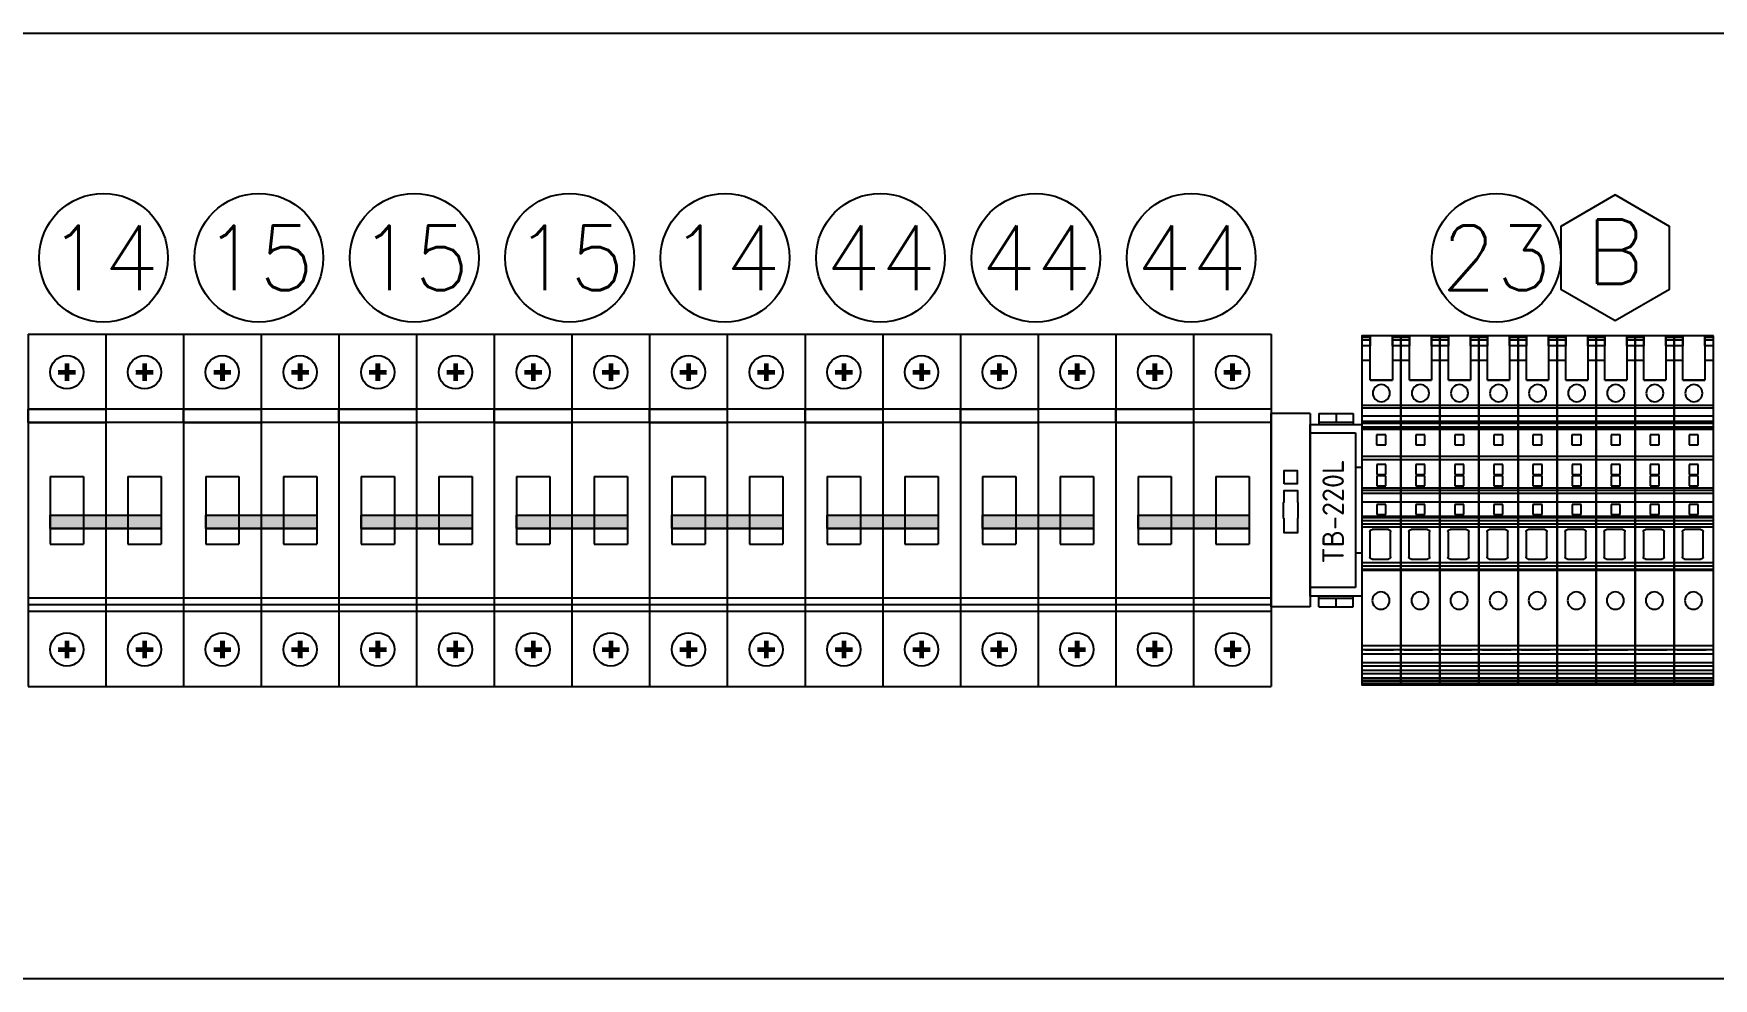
# Model space of a CAD drawing. Header units: inches. Extents: x 564911 to 603980, y 458630 to 507164.
# Drawn here: x 590750.3 to 591141.5, y 499720.9 to 499940.9 of the extents above; entities that cross this region are included whole.
import ezdxf
from ezdxf.enums import TextEntityAlignment as Align

# ---------------------------------------------------------------- set-up
doc = ezdxf.new("R2010")
doc.units = ezdxf.units.IN
doc.header["$MEASUREMENT"] = 0
for name, color, linetype in [('ANN-SMTEXT', 2, 'Continuous'), ('ASHADE', 7, 'Continuous'), ('box', 2, 'Continuous'), ('EQ', 4, 'Continuous'), ('TER', 4, 'Continuous')]:
    doc.layers.add(name, color=color, linetype=linetype)
doc.styles.add('ISO3098B', font='ISO3098B.shx')
doc.styles.add('S', font='SIMPLEX.SHX')

# ---------------------------------------------------------------- blocks, each defined once
blk = doc.blocks.new('STOPER')
at = {"color": 0}
for points in [[(22179.34, -20542.87), (22175.95, -20542.87), (22175.95, -20539.79), (22179.34, -20539.79)], [(22179.34, -20539.79), (22179.34, -20539.65), (22183.04, -20539.65), (22183.04, -20539.79)], [(22183.04, -20539.79), (22185.81, -20539.79), (22185.81, -20542.87), (22183.04, -20542.87)], [(22183.04, -20542.87), (22183.04, -20543.01), (22179.34, -20543.01), (22179.34, -20542.87)]]:
    blk.add_lwpolyline(points, dxfattribs=at)
blk.add_lwpolyline([(22187.35, -20539.78), (22190.43, -20539.78), (22190.43, -20542.86), (22187.35, -20542.86)], close=True, dxfattribs=at)
at = {"layer": 'TER', "color": 0}
for p, q in [((22158.68, -20545.88), (22158.68, -20536.78)), ((22158.68, -20536.78), (22203.7, -20536.78)), ((22203.7, -20545.88), (22203.7, -20536.78)), ((22203.7, -20545.88), (22158.68, -20545.88))]:
    blk.add_line(p, q, dxfattribs=at)
blk = doc.blocks.new('S252C10')
for points in [[(21752.31, -6394.65), (21750.61, -6394.65), (21750.61, -6392.95, 0.078836), (21749.97, -6392.95), (21749.97, -6394.65), (21748.28, -6394.65, 0.078836), (21748.28, -6395.29), (21749.97, -6395.29), (21749.97, -6396.98, 0.078836), (21750.61, -6396.98), (21750.61, -6395.29), (21752.31, -6395.29, 0.078836)], [(21770.41, -6394.65), (21768.71, -6394.65), (21768.71, -6392.95, 0.078836), (21768.07, -6392.95), (21768.07, -6394.65), (21766.37, -6394.65, 0.078836), (21766.37, -6395.29), (21768.07, -6395.29), (21768.07, -6396.98, 0.078836), (21768.71, -6396.98), (21768.71, -6395.29), (21770.41, -6395.29, 0.078836)], [(21752.31, -6459.19), (21750.61, -6459.19), (21750.61, -6457.5, 0.078836), (21749.97, -6457.5), (21749.97, -6459.19), (21748.28, -6459.19, 0.078836), (21748.28, -6459.83), (21749.97, -6459.83), (21749.97, -6461.53, 0.078836), (21750.61, -6461.53), (21750.61, -6459.83), (21752.31, -6459.83, 0.078836)], [(21770.41, -6459.19), (21768.71, -6459.19), (21768.71, -6457.5, 0.078836), (21768.07, -6457.5), (21768.07, -6459.19), (21766.37, -6459.19, 0.078836), (21766.37, -6459.83), (21768.07, -6459.83), (21768.07, -6461.53, 0.078836), (21768.71, -6461.53), (21768.71, -6459.83), (21770.41, -6459.83, 0.078836)]]:
    blk.add_hatch(color=4).paths.add_polyline_path(points)
h = blk.add_hatch(color=4)
h.paths.add_polyline_path([(21754.17, -6428.24), (21746.42, -6428.24), (21746.42, -6431.34), (21754.17, -6431.34)])
h.paths.add_polyline_path([(21759.34, -6431.34), (21759.34, -6428.24), (21754.17, -6428.24), (21754.17, -6431.34)])
h.paths.add_polyline_path([(21759.34, -6431.34), (21764.51, -6431.34), (21764.51, -6428.24), (21759.34, -6428.24)])
h.paths.add_polyline_path([(21772.27, -6431.34), (21772.27, -6428.24), (21764.51, -6428.24), (21764.51, -6431.34)])
at = {"color": 4}
for p, q in [((21741.24, -6386.12, -2.03), (21741.24, -6468.12, -2.03)), ((21741.24, -6386.12, -2.03), (21759.34, -6386.12, -2.03)), ((21759.34, -6386.12, -2.03), (21759.34, -6468.12, -2.03)), ((21759.34, -6386.12, -2.03), (21777.44, -6386.12, -2.03)), ((21759.34, -6386.12, -2.03), (21759.34, -6468.12, -2.03)), ((21777.44, -6386.12, -2.03), (21777.44, -6468.12, -2.03)), ((21749.97, -6392.95, -2.03), (21749.97, -6394.65, -2.03)), ((21750.61, -6392.95, -2.03), (21750.61, -6394.65, -2.03)), ((21768.07, -6392.95, -2.03), (21768.07, -6394.65, -2.03)), ((21768.71, -6392.95, -2.03), (21768.71, -6394.65, -2.03)), ((21748.28, -6394.65, -2.03), (21749.97, -6394.65, -2.03)), ((21748.28, -6395.29, -2.03), (21749.97, -6395.29, -2.03)), ((21749.97, -6395.29, -2.03), (21749.97, -6396.98, -2.03)), ((21750.61, -6394.65, -2.03), (21752.31, -6394.65, -2.03)), ((21750.61, -6395.29, -2.03), (21752.31, -6395.29, -2.03)), ((21750.61, -6395.29, -2.03), (21750.61, -6396.98, -2.03)), ((21766.37, -6394.65, -2.03), (21768.07, -6394.65, -2.03)), ((21766.37, -6395.29, -2.03), (21768.07, -6395.29, -2.03)), ((21768.07, -6395.29, -2.03), (21768.07, -6396.98, -2.03)), ((21768.71, -6394.65, -2.03), (21770.41, -6394.65, -2.03)), ((21768.71, -6395.29, -2.03), (21768.71, -6396.98, -2.03)), ((21768.71, -6395.29, -2.03), (21770.41, -6395.29, -2.03)), ((21741.24, -6403.57, -2.03), (21759.34, -6403.57, -2.03)), ((21741.24, -6403.57, -2.03), (21759.34, -6403.57, -2.03)), ((21741.24, -6406.68, -2.03), (21759.34, -6406.68, -2.03)), ((21741.24, -6406.68, -2.03), (21759.34, -6406.68, -2.03)), ((21741.24, -6414.68, -2.03), (21741.24, -6439.57, -2.03)), ((21746.42, -6419.22, -2.03), (21746.42, -6435.02, -2.03)), ((21764.51, -6419.22, -2.03), (21764.51, -6435.02, -2.03)), ((21746.42, -6428.24, -2.03), (21772.27, -6428.24, -2.03)), ((21746.42, -6431.34, -2.03), (21772.27, -6431.34, -2.03)), ((21748.28, -6459.19, -2.03), (21749.97, -6459.19, -2.03)), ((21748.28, -6459.83, -2.03), (21749.97, -6459.83, -2.03)), ((21749.97, -6457.5, -2.03), (21749.97, -6459.19, -2.03)), ((21749.97, -6459.83, -2.03), (21749.97, -6461.53, -2.03)), ((21750.61, -6457.5, -2.03), (21750.61, -6459.19, -2.03)), ((21750.61, -6459.19, -2.03), (21752.31, -6459.19, -2.03)), ((21750.61, -6459.83, -2.03), (21750.61, -6461.53, -2.03)), ((21750.61, -6459.83, -2.03), (21752.31, -6459.83, -2.03)), ((21766.37, -6459.19, -2.03), (21768.07, -6459.19, -2.03)), ((21766.37, -6459.83, -2.03), (21768.07, -6459.83, -2.03)), ((21768.07, -6457.5, -2.03), (21768.07, -6459.19, -2.03)), ((21768.07, -6459.83, -2.03), (21768.07, -6461.53, -2.03)), ((21768.71, -6457.5, -2.03), (21768.71, -6459.19, -2.03)), ((21768.71, -6459.19, -2.03), (21770.41, -6459.19, -2.03)), ((21768.71, -6459.83, -2.03), (21770.41, -6459.83, -2.03)), ((21768.71, -6459.83, -2.03), (21768.71, -6461.53, -2.03)), ((21741.24, -6468.12, -2.03), (21759.34, -6468.12, -2.03)), ((21759.34, -6468.12, -2.03), (21777.44, -6468.12, -2.03))]:
    blk.add_line(p, q, dxfattribs=at)
at = {"color": 4, "elevation": -2.03}
blk.add_lwpolyline([(21741.24, -6403.57), (21759.34, -6403.57), (21759.34, -6406.68), (21741.24, -6406.68), (21741.24, -6403.57)], dxfattribs=at)
blk.add_lwpolyline([(21746.42, -6428.24), (21772.27, -6428.24), (21772.27, -6431.34), (21746.42, -6431.34)], close=True, dxfattribs=at)
at = {"layer": 'EQ', "color": 4}
for p, q in [((21777.44, -6403.57, -2.03), (21741.24, -6403.57, -2.03)), ((21777.44, -6406.68, -2.03), (21741.24, -6406.68, -2.03)), ((21746.42, -6419.22, -2.03), (21754.17, -6419.22, -2.03)), ((21754.17, -6419.22, -2.03), (21754.17, -6435.02, -2.03)), ((21764.51, -6419.22, -2.03), (21772.27, -6419.22, -2.03)), ((21772.27, -6419.22, -2.03), (21772.27, -6435.02, -2.03)), ((21746.42, -6435.02, -2.03), (21754.17, -6435.02, -2.03)), ((21764.51, -6435.02, -2.03), (21772.27, -6435.02, -2.03)), ((21752.04, -6447.57, -2.03), (21741.24, -6447.57, -2.03)), ((21759.34, -6447.57, -2.03), (21752.04, -6447.57, -2.03)), ((21770.14, -6447.57, -2.03), (21759.34, -6447.57, -2.03)), ((21777.44, -6447.57, -2.03), (21770.14, -6447.57, -2.03)), ((21752.04, -6449.12, -2.03), (21741.24, -6449.12, -2.03)), ((21759.34, -6450.67, -2.03), (21741.24, -6450.67, -2.03)), ((21759.34, -6449.12, -2.03), (21752.04, -6449.12, -2.03)), ((21770.14, -6449.12, -2.03), (21759.34, -6449.12, -2.03)), ((21777.44, -6450.67, -2.03), (21759.34, -6450.67, -2.03)), ((21777.44, -6449.12, -2.03), (21770.14, -6449.12, -2.03))]:
    blk.add_line(p, q, dxfattribs=at)
for centre in [(21750.29, -6394.97, -2.03), (21768.39, -6394.97, -2.03), (21750.29, -6459.51, -2.03), (21768.39, -6459.51, -2.03)]:
    blk.add_circle(centre, 3.88, dxfattribs=at)
blk = doc.blocks.new('AB1492-H6')
at = {"color": 1}
for p, q in [((5180.59, 1361.89, -4.46), (5178.6, 1361.89, -4.46)), ((5187.7, 1361.89, -4.46), (5185.72, 1361.89, -4.46)), ((5180.59, 1361.24, -4.32), (5178.6, 1361.24, -4.32)), ((5180.59, 1361.24, -4.32), (5178.6, 1361.24, -4.32)), ((5187.7, 1361.24, -4.32), (5185.72, 1361.24, -4.32)), ((5180.59, 1356.51, -2.67), (5178.6, 1356.51, -2.67)), ((5180.59, 1356.51, -2.67), (5178.6, 1356.51, -2.67)), ((5180.59, 1351.95, -2.67), (5180.59, 1356.51, -2.67)), ((5187.7, 1356.51, -2.67), (5185.72, 1356.51, -2.67)), ((5185.72, 1356.51, -2.67), (5185.72, 1351.95, -2.67)), ((5185.72, 1351.95, -2.67), (5180.59, 1351.95, -2.67)), ((5187.7, 1346.09, -1.91), (5178.6, 1346.09, -1.91)), ((5187.7, 1345.46, -2.67), (5178.6, 1345.46, -2.67)), ((5187.7, 1343.61, -50.08), (5178.6, 1343.61, -50.08)), ((5187.7, 1342.34, -49.65), (5178.6, 1342.34, -49.65)), ((5187.7, 1341.83, -38.22), (5178.6, 1341.83, -38.22)), ((5187.7, 1340.81, -47.8), (5178.6, 1340.81, -47.8)), ((5187.7, 1340.5, -37.87), (5178.6, 1340.5, -37.87)), ((5187.7, 1333.42, -41.64), (5178.6, 1333.42, -41.64)), ((5187.7, 1326.23, -41.64), (5178.6, 1326.23, -41.64)), ((5187.7, 1325.58, -42.01), (5178.6, 1325.58, -42.01)), ((5187.7, 1318.41, -47.38), (5178.6, 1318.41, -47.38)), ((5187.7, 1307.89, -48.14), (5178.6, 1307.89, -48.14)), ((5187.7, 1290.09, -36.59), (5178.6, 1290.09, -36.59)), ((5187.7, 1289.2, -34.43), (5178.6, 1289.2, -34.43)), ((5187.7, 1285.36, -3.86), (5178.6, 1285.36, -3.86)), ((5187.7, 1283.58, -2.37), (5178.6, 1283.58, -2.37)), ((5187.7, 1282.59, -1.53), (5178.6, 1282.59, -1.53)), ((5187.7, 1282.06, 0.86), (5178.6, 1282.06, 0.86)), ((5187.7, 1281.81, -0.87), (5178.6, 1281.81, -0.87)), ((5187.7, 1281.08, 0.43), (5178.6, 1281.08, 0.43))]:
    blk.add_line(p, q, dxfattribs=at)
at = {"color": 1, "extrusion": (1.45159e-16, 0.642788, -0.766044)}
for p, q in [((5180.59, 1362.31, -5.55), (5180.59, 1359.96, -7.53)), ((5185.72, 1359.96, -7.53), (5185.72, 1362.31, -5.55)), ((5180.59, 1359.96, -7.53), (5178.6, 1359.96, -7.53)), ((5187.7, 1359.96, -7.53), (5185.72, 1359.96, -7.53))]:
    blk.add_line(p, q, dxfattribs=at)
at = {"color": 1, "extrusion": (3.44507e-16, 1, 0)}
for p, q in [((5180.59, 1351.95, -7.77), (5185.72, 1351.95, -7.77)), ((5180.59, 1351.95, -2.67), (5180.59, 1351.95, -7.77)), ((5185.72, 1351.95, -2.67), (5180.59, 1351.95, -2.67)), ((5185.72, 1351.95, -2.67), (5185.72, 1351.95, -7.77)), ((5187.7, 1319.93, -47.02), (5178.6, 1319.93, -47.02)), ((5187.7, 1309.42, -42.99), (5178.6, 1309.42, -42.99))]:
    blk.add_line(p, q, dxfattribs=at)
at = {"color": 1, "extrusion": (-3.1402e-16, -0.707107, -0.707107)}
for p, q in [((5187.7, 1342.34, -49.65), (5178.6, 1342.34, -49.65)), ((5187.7, 1341.03, -48.34), (5178.6, 1341.03, -48.34))]:
    blk.add_line(p, q, dxfattribs=at)
at = {"color": 1, "extrusion": (-1.22461e-16, -1.21949e-32, -1)}
for p, q in [((5184.17, 1339.2, -2.67), (5182.06, 1339.2, -2.67)), ((5182.06, 1339.2, -2.67), (5182.06, 1336.88, -2.67)), ((5184.17, 1336.88, -2.67), (5184.17, 1339.2, -2.67)), ((5182.06, 1336.88, -2.67), (5184.17, 1336.88, -2.67)), ((5184.18, 1332.29, -2.67), (5182.07, 1332.29, -2.67)), ((5182.07, 1332.29, -2.67), (5182.07, 1329.97, -2.67)), ((5184.18, 1329.97, -2.67), (5184.18, 1332.29, -2.67)), ((5182.07, 1329.97, -2.67), (5184.18, 1329.97, -2.67)), ((5184.18, 1329.7, -2.67), (5182.07, 1329.7, -2.67)), ((5182.07, 1329.7, -2.67), (5182.07, 1327.38, -2.67)), ((5182.07, 1327.38, -2.67), (5184.18, 1327.38, -2.67)), ((5184.18, 1327.38, -2.67), (5184.18, 1329.7, -2.67)), ((5184.18, 1323.01, -2.67), (5182.07, 1323.01, -2.67)), ((5182.07, 1323.01, -2.67), (5182.07, 1320.69, -2.67)), ((5184.18, 1320.69, -2.67), (5184.18, 1323.01, -2.67)), ((5182.07, 1320.69, -2.67), (5184.18, 1320.69, -2.67)), ((5180.49, 1316.64, -2.67), (5180.49, 1316.64, -2.67)), ((5180.49, 1316.64, -2.67), (5180.49, 1310.8, -2.67)), ((5184.8, 1317.15, -2.67), (5180.99, 1317.15, -2.67)), ((5180.99, 1317.15, -2.67), (5180.99, 1317.15, -2.67)), ((5184.8, 1317.15, -2.67), (5184.8, 1317.15, -2.67)), ((5185.31, 1310.8, -2.67), (5185.31, 1316.64, -2.67)), ((5180.49, 1310.8, -2.67), (5180.49, 1310.8, -2.67)), ((5185.31, 1310.8, -2.67), (5185.31, 1310.8, -2.67)), ((5180.99, 1310.29, -2.67), (5180.99, 1310.29, -2.67)), ((5180.99, 1310.29, -2.67), (5184.8, 1310.29, -2.67)), ((5184.8, 1310.29, -2.67), (5184.8, 1310.29, -2.67))]:
    blk.add_line(p, q, dxfattribs=at)
at = {"color": 1, "extrusion": (-3.44507e-16, -1, 0)}
for p, q in [((5187.7, 1334.18, -42.4), (5178.6, 1334.18, -42.4)), ((5187.7, 1326.82, -46.92), (5178.6, 1326.82, -46.92))]:
    blk.add_line(p, q, dxfattribs=at)
at = {"color": 1, "extrusion": (2.44011e-16, 0.857167, -0.515038)}
blk.add_line((5187.7, 1323.58, -45.33), (5178.6, 1323.58, -45.33), dxfattribs=at)
at = {"color": 1, "extrusion": (-9.9584e-17, 3.43074e-32, -1)}
for p, q in [((5187.7, 1320.19, -48.14), (5178.6, 1320.19, -48.14)), ((5187.7, 1319.17, -48.14), (5178.6, 1319.17, -48.14)), ((5187.7, 1307.64, -45.19), (5178.6, 1307.64, -45.19))]:
    blk.add_line(p, q, dxfattribs=at)
at = {"color": 1, "extrusion": (-3.51876e-16, -0.996195, -0.087156)}
blk.add_line((5187.7, 1317.7, -38.17), (5178.6, 1317.7, -38.17), dxfattribs=at)
at = {"color": 1, "extrusion": (1.85356e-16, 0.258819, 0.965926)}
blk.add_line((5187.7, 1308.65, -46.99), (5178.6, 1308.65, -46.99), dxfattribs=at)
at = {"color": 1, "extrusion": (2.58496e-16, 0.5, 0.866025)}
blk.add_line((5187.7, 1288.18, -2.67), (5178.6, 1288.18, -2.67), dxfattribs=at)
at = {"color": 1, "extrusion": (-5.66552e-16, -1, 2.21121e-32)}
for p, q in [((5179.29, 1289.2, -24.08), (5180.87, 1289.2, -26.57)), ((5179.29, 1289.2, -32.55), (5180.87, 1289.2, -30.06)), ((5179.97, 1289.2, -33.28), (5181.54, 1289.2, -30.79)), ((5179.97, 1289.2, -23.35), (5181.54, 1289.2, -25.84)), ((5185.23, 1289.2, -33.28), (5180.05, 1289.2, -33.28)), ((5180.05, 1289.2, -23.35), (5185.23, 1289.2, -23.35)), ((5180.87, 1289.2, -30.28), (5180.87, 1289.2, -26.35)), ((5181.37, 1289.2, -30.79), (5183.91, 1289.2, -30.79)), ((5181.37, 1289.2, -25.84), (5183.91, 1289.2, -25.84)), ((5185.32, 1289.2, -33.28), (5183.75, 1289.2, -30.79)), ((5185.32, 1289.2, -23.35), (5183.75, 1289.2, -25.84)), ((5186, 1289.2, -24.08), (5184.42, 1289.2, -26.57)), ((5184.42, 1289.2, -30.28), (5184.42, 1289.2, -26.35)), ((5186, 1289.2, -32.55), (5184.42, 1289.2, -30.06)), ((5186, 1289.2, -24.11), (5186, 1289.2, -32.52))]:
    blk.add_line(p, q, dxfattribs=at)
at = {"color": 1, "extrusion": (-2.9821e-16, -0.644624, -0.7645)}
for p, q in [((5187.7, 1286.14, -4.52), (5178.6, 1286.14, -4.52)), ((5187.7, 1284.36, -3.02), (5178.6, 1284.36, -3.02)), ((5187.7, 1281.22, -0.38), (5178.6, 1281.22, -0.38))]:
    blk.add_line(p, q, dxfattribs=at)
at = {"color": 1, "extrusion": (-2.4856e-16, -0.866025, 0.5)}
blk.add_line((5187.7, 1281.2, 0.63), (5178.6, 1281.2, 0.63), dxfattribs=at)
at = {"color": 1, "extrusion": (-1.22461e-16, -1.21949e-32, -1)}
for centre in [(-5183.15, 1348.93, 5.95), (-5183.06, 1300.64, 2.67)]:
    blk.add_circle(centre, 2.01, dxfattribs=at)
at = {"color": 1, "extrusion": (1, -3.44507e-16, -9.9584e-17)}
for centre, radius, start, end in [((1361.71, -3.72, 5180.59), 0.762, 231.6413, 283.2805), ((1356.51, -10.29, 5185.72), 7.62, 51.6413, 90)]:
    blk.add_arc(centre, radius, start, end, dxfattribs=at)
at = {"color": 1, "extrusion": (-1, 3.44507e-16, 9.9584e-17)}
for centre, radius, start, end in [((-1361.71, -3.72, -5185.72), 0.762, 256.7195, 308.3587), ((-1356.51, -10.29, -5180.59), 7.62, 90, 128.3587)]:
    blk.add_arc(centre, radius, start, end, dxfattribs=at)
at = {"color": 1, "extrusion": (-1.22461e-16, -1.21949e-32, -1)}
for centre, start, end in [((-5180.99, 1316.64, 2.67), 0, 90), ((-5184.8, 1316.64, 2.67), 90, 180), ((-5180.99, 1310.8, 2.67), 270, 0), ((-5184.8, 1310.8, 2.67), 180, 270)]:
    blk.add_arc(centre, 0.508, start, end, dxfattribs=at)
at = {"color": 1, "extrusion": (-5.66552e-16, -1, 2.21121e-32)}
for centre, radius, start, end in [((5180.05, -32.52, -1289.2), 0.762, 180, 270), ((5180.05, -24.11, -1289.2), 0.762, 90, 180), ((5181.37, -30.28, -1289.2), 0.508, 180, 270), ((5181.37, -26.35, -1289.2), 0.508, 90, 180), ((5183.91, -30.28, -1289.2), 0.508, 270, 0), ((5183.91, -26.35, -1289.2), 0.508, 0, 90), ((5185.23, -32.52, -1289.2), 0.762, 270, 0), ((5185.23, -24.11, -1289.2), 0.762, 0, 90)]:
    blk.add_arc(centre, radius, start, end, dxfattribs=at)
at = {"layer": 'ASHADE', "color": 1}
blk.add_line((5187.7, 1362.31, 0), (5178.6, 1362.31, 0), dxfattribs=at)
at = {"layer": 'ASHADE', "color": 1, "elevation": 0}
blk.add_lwpolyline([(5187.7, 1362.31), (5178.6, 1362.31), (5178.6, 1281.01), (5187.7, 1281.01), (5187.7, 1362.31)], dxfattribs=at)
at = {"color": 1, "style": 'ISO3098B'}
blk.add_attdef('1', text='', height=3, rotation=90, dxfattribs=at).set_placement((5182.87, 1313.49, 3.21), align=Align.MIDDLE_CENTER)
blk = doc.blocks.new('AB1492-GM35')
at = {"color": 4}
for p, q in [((5057.57, 1338.74), (5069.57, 1338.74)), ((5057.57, 1298.74), (5057.57, 1338.74)), ((5059.57, 1341.24), (5067.57, 1341.24)), ((5059.57, 1341.24), (5059.57, 1338.74)), ((5059.57, 1339.24), (5067.57, 1339.24)), ((5063.57, 1341.24), (5063.57, 1339.24)), ((5067.57, 1341.24), (5067.57, 1338.74)), ((5069.57, 1338.74), (5069.57, 1298.74)), ((5057.57, 1336.74), (5068.07, 1336.74)), ((5068.07, 1336.74), (5068.07, 1328.74)), ((5069.57, 1328.74), (5068.07, 1328.74)), ((5068.07, 1328.74), (5068.07, 1308.74)), ((5068.07, 1308.74), (5068.07, 1300.74)), ((5069.57, 1308.74), (5068.07, 1308.74)), ((5068.07, 1300.74), (5057.57, 1300.74)), ((5069.57, 1298.74), (5057.57, 1298.74)), ((5059.57, 1296.24), (5059.57, 1298.74)), ((5059.57, 1298.24), (5067.57, 1298.24)), ((5059.57, 1296.24), (5067.57, 1296.24)), ((5063.57, 1296.24), (5063.57, 1298.24)), ((5067.57, 1296.24), (5067.57, 1298.74))]:
    blk.add_line(p, q, dxfattribs=at)
at = {"style": 'ISO3098B'}
for tag, p in [('A', (5060.59, 1318.74)), ('B', (5064.59, 1318.74))]:
    blk.add_attdef(tag, text='', height=3, rotation=90, dxfattribs=at).set_placement(p, align=Align.MIDDLE_CENTER)

msp = doc.modelspace()

# ---------------------------------------------------------------- linework, layer by layer
at = {"color": 1}
msp.add_lwpolyline([(591118.62382, 499903.3026), (591105.95682, 499895.98931), (591105.95682, 499881.36271), (591118.62382, 499874.04941), (591131.29083, 499881.36271), (591131.29083, 499895.98931)], close=True, dxfattribs=at)
at = {"color": 3}
for centre in [(590766.54046, 499888.67601), (590802.73522, 499888.67601), (590838.92999, 499888.67601), (590875.12475, 499888.67601), (590911.31952, 499888.67601), (591090.95682, 499888.67601)]:
    msp.add_circle(centre, 15, dxfattribs=at)
at = {"color": 0}
for centre in [(590947.51429, 499888.67601), (590983.70905, 499888.67601), (591019.90382, 499888.67601)]:
    msp.add_circle(centre, 15, dxfattribs=at)
at = {"layer": 'ASHADE', "color": 0}
msp.add_line((591392.65108, 499940.88081), (590497.65108, 499940.88081), dxfattribs=at)
at = {"layer": 'box', "color": 0}
msp.add_line((590567.65108, 499720.88081), (591322.65108, 499720.88081), dxfattribs=at)

# ---------------------------------------------------------------- block references
at = {"color": 0}
for p in [(569007.72915, 506257.00293, 2.032), (569043.92392, 506257.00293, 2.032), (569080.11869, 506257.00293, 2.032), (569116.31345, 506257.00293, 2.032), (569152.50822, 506257.00293, 2.032), (569188.70298, 506257.00293, 2.032), (569224.89775, 506257.00293, 2.032), (569261.09252, 506257.00293, 2.032)]:
    msp.add_blockref('S252C10', p, dxfattribs=at)
for p in [(585881.02995, 498508.22425, 0.00079), (585890.12995, 498508.22425, 0.00079), (585899.22995, 498508.22425, 0.00079), (585908.32995, 498508.22425, 0.00079), (585917.42995, 498508.22425, 0.00079), (585926.52995, 498508.22425, 0.00079), (585935.62995, 498508.22425, 0.00079), (585944.72995, 498508.22425, 0.00079), (585953.82995, 498508.22425, 0.00079)]:
    msp.add_blockref('AB1492-H6', p)
at = {"color": 0, "rotation": 90}
msp.add_blockref('STOPER', (570501.7557, 477648.69187), dxfattribs=at)
ref = msp.add_blockref('AB1492-GM35', (585990.06036, 498511.14168))
ref.add_attrib('1', 'TB-220L', dxfattribs={"height": 5, "rotation": 90, "style": 'ISO3098B'}).set_placement((591052.96037, 499829.62119), align=Align.MIDDLE_CENTER)

# ---------------------------------------------------------------- texts
at = {"color": 3, "style": 'S'}
for s, p in [('14', (590766.54046, 499888.67601)), ('15', (590802.73522, 499888.67601)), ('15', (590838.92999, 499888.67601)), ('15', (590875.12475, 499888.67601)), ('14', (590911.31952, 499888.67601)), ('23', (591090.95682, 499888.67601))]:
    msp.add_text(s, height=15, dxfattribs=at).set_placement(p, align=Align.MIDDLE_CENTER)
at = {"color": 0, "style": 'S'}
for p in [(590947.51429, 499888.67601), (590983.70905, 499888.67601), (591019.90382, 499888.67601)]:
    msp.add_text('44', height=15, dxfattribs=at).set_placement(p, align=Align.MIDDLE_CENTER)
at = {"layer": 'ANN-SMTEXT', "color": 1, "style": 'S'}
msp.add_text('B', height=15, dxfattribs=at).set_placement((591118.62382, 499890.13107), align=Align.MIDDLE_CENTER)

doc.saveas('drawing.dxf')
